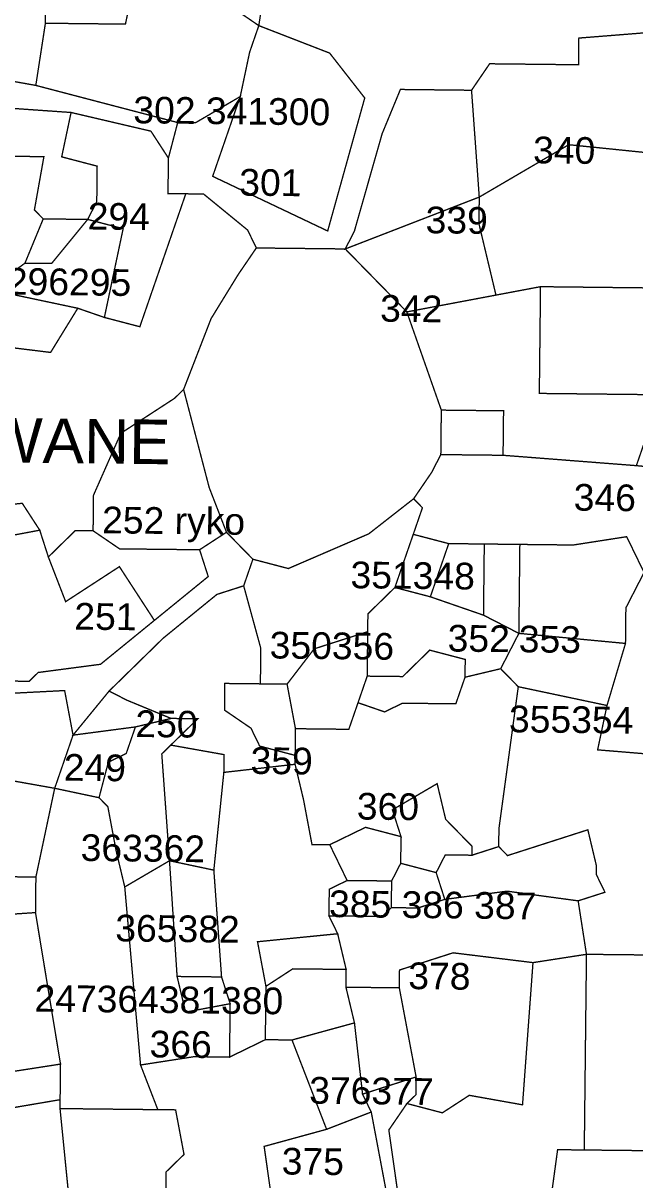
# Model space of a CAD drawing. Header units: metres. Extents: x 267733 to 276043, y 2074500 to 2088484.
# Drawn here: x 275353 to 275628, y 2078235 to 2078756 of the extents above; entities that cross this region are included whole.
import ezdxf

# ---------------------------------------------------------------- set-up
doc = ezdxf.new("R2010")
doc.units = ezdxf.units.M
for name, color, linetype in [('SURVEY NO.', 7, 'Continuous'), ('SURVEY PLOT BOUNDARY', 35, 'Continuous'), ('VILLAGE NAME', 3, 'Continuous')]:
    doc.layers.add(name, color=color, linetype=linetype)
doc.styles.add('PDF Arial', font='arial.ttf')

# ---------------------------------------------------------------- blocks, each defined once
blk = doc.blocks.new('TYJ')
at = {"layer": 'SURVEY PLOT BOUNDARY', "lineweight": 0, "const_width": 0.6}
for points in [[(275334.94, 2078732.07), (275358.9, 2078727.8), (275390.81, 2078719.44), (275422.72, 2078711.09), (275418.54, 2078695.13), (275410.67, 2078707.22), (275374.76, 2078715.62), (275306.81, 2078720.37)], [(275319.92, 2078460.16), (275355.92, 2078459.76), (275359.96, 2078463.72), (275388.01, 2078467.41), (275412.23, 2078487.15), (275436.45, 2078506.88), (275432.58, 2078518.93), (275444.67, 2078526.8), (275456.54, 2078514.66), (275452.4, 2078502.7), (275440.36, 2078498.84), (275416.14, 2078479.1), (275391.87, 2078455.36), (275375.65, 2078435.54), (275371.87, 2078455.59), (275307.83, 2078452.3)], [(275647.2, 2078752.6), (275603.15, 2078749.09), (275603.02, 2078737.09), (275563.02, 2078737.53), (275554.89, 2078725.62), (275522.89, 2078725.98), (275514.67, 2078706.06), (275502.18, 2078662.19), (275498.09, 2078654.23), (275494.09, 2078654.28), (275458.09, 2078654.68), (275454.18, 2078662.72), (275434.36, 2078678.95), (275426.36, 2078679.04), (275418.36, 2078679.13), (275418.54, 2078695.13), (275422.72, 2078711.09), (275430.72, 2078711), (275450.85, 2078722.78), (275438.45, 2078686.9), (275490.18, 2078662.32), (275506.85, 2078722.15), (275491.07, 2078742.33), (275459.2, 2078754.69), (275463.51, 2078782.65)], [(275293.65, 2078616.5), (275365.56, 2078607.69), (275377.78, 2078627.56), (275389.74, 2078623.43), (275405.69, 2078619.25), (275426.36, 2078679.04), (275434.36, 2078678.95), (275454.18, 2078662.72), (275458.09, 2078654.68), (275449.96, 2078642.77), (275437.74, 2078622.9), (275425.38, 2078591.03), (275421.34, 2078587.07), (275397.16, 2078571.33), (275384.85, 2078543.46), (275384.67, 2078527.46), (275376.67, 2078527.55), (275364.54, 2078515.68), (275360.67, 2078527.73), (275352.81, 2078539.82)]]:
    blk.add_lwpolyline(points, dxfattribs=at)
for points in [[(275459.6, 2078790.7), (275463.51, 2078782.65), (275459.2, 2078754.69), (275447.29, 2078762.83), (275403.43, 2078775.32), (275399.21, 2078755.36), (275363.21, 2078755.76), (275363.34, 2078767.76), (275363.56, 2078787.76), (275395.69, 2078799.41), (275415.74, 2078803.19), (275427.74, 2078803.05)], [(275363.21, 2078755.76), (275358.9, 2078727.8), (275334.94, 2078732.07), (275314.99, 2078736.29), (275315.47, 2078780.29), (275347.52, 2078783.94), (275363.56, 2078787.76), (275363.34, 2078767.76)], [(275447.29, 2078762.83), (275459.2, 2078754.69), (275455.07, 2078742.73), (275450.85, 2078722.78), (275430.72, 2078711), (275422.72, 2078711.09), (275390.81, 2078719.44), (275358.9, 2078727.8), (275363.21, 2078755.76), (275399.21, 2078755.36), (275403.43, 2078775.32)], [(275450.85, 2078722.78), (275455.07, 2078742.73), (275459.2, 2078754.69), (275491.07, 2078742.33), (275506.85, 2078722.15), (275490.18, 2078662.32), (275438.45, 2078686.9)], [(275646.58, 2078696.6), (275642.58, 2078696.64), (275598.62, 2078701.13), (275558.36, 2078677.57), (275554.89, 2078725.62), (275563.02, 2078737.53), (275603.02, 2078737.09), (275603.15, 2078749.09), (275647.2, 2078752.6), (275655.06, 2078740.51), (275654.62, 2078700.51)], [(275558.36, 2078677.57), (275498.09, 2078654.23), (275502.18, 2078662.19), (275514.67, 2078706.06), (275522.89, 2078725.98), (275554.89, 2078725.62)], [(275374.76, 2078715.62), (275370.54, 2078695.66), (275386.5, 2078691.48), (275386.32, 2078675.48), (275382.23, 2078667.52), (275362.23, 2078667.75), (275358.27, 2078671.79), (275362.54, 2078695.75), (275334.54, 2078696.06), (275326.5, 2078692.15), (275310.59, 2078700.33), (275294.68, 2078708.51), (275306.81, 2078720.37)], [(275418.54, 2078695.13), (275418.36, 2078679.13), (275426.36, 2078679.04), (275405.69, 2078619.25), (275389.74, 2078623.43), (275398.18, 2078663.35), (275382.23, 2078667.52), (275386.32, 2078675.48), (275386.5, 2078691.48), (275370.54, 2078695.66), (275374.76, 2078715.62), (275410.67, 2078707.22)], [(275646.58, 2078696.6), (275641.91, 2078636.63), (275609.91, 2078636.99), (275585.91, 2078637.26), (275565.87, 2078633.48), (275558.22, 2078665.57), (275558.36, 2078677.57), (275598.62, 2078701.13), (275642.58, 2078696.64)], [(275362.23, 2078667.75), (275354.01, 2078647.83), (275337.87, 2078636.01), (275309.92, 2078640.32), (275314.05, 2078652.28), (275326.32, 2078676.15), (275326.5, 2078692.15), (275334.54, 2078696.06), (275362.54, 2078695.75), (275358.27, 2078671.79)], [(275565.87, 2078633.48), (275525.78, 2078625.92), (275498.09, 2078654.23), (275558.36, 2078677.57), (275558.22, 2078665.57)], [(275389.74, 2078623.43), (275377.78, 2078627.56), (275337.87, 2078636.01), (275354.01, 2078647.83), (275366.01, 2078647.7), (275382.23, 2078667.52), (275398.18, 2078663.35)], [(275382.23, 2078667.52), (275366.01, 2078647.7), (275354.01, 2078647.83), (275362.23, 2078667.75)], [(275458.09, 2078654.68), (275494.09, 2078654.28), (275498.09, 2078654.23), (275525.78, 2078625.92), (275541.29, 2078581.74), (275541.07, 2078561.73), (275536.98, 2078553.78), (275528.85, 2078541.87), (275508.67, 2078526.09), (275472.49, 2078510.48), (275456.54, 2078514.66), (275444.67, 2078526.8), (275436.89, 2078546.89), (275425.38, 2078591.03), (275437.74, 2078622.9), (275449.96, 2078642.77)], [(275681.29, 2078580.18), (275673.29, 2078580.27), (275673.33, 2078584.27), (275657.38, 2078588.45), (275633.38, 2078588.72), (275585.38, 2078589.25), (275585.91, 2078637.26), (275609.91, 2078636.99), (275641.91, 2078636.63), (275653.95, 2078640.5), (275670, 2078644.32), (275690, 2078644.1)], [(275337.87, 2078636.01), (275377.78, 2078627.56), (275365.56, 2078607.69), (275293.65, 2078616.5), (275293.83, 2078632.5), (275293.92, 2078640.5), (275309.92, 2078640.32)], [(275657.38, 2078588.45), (275653.2, 2078572.49), (275633.15, 2078568.71), (275629.02, 2078556.76), (275569.07, 2078561.42), (275569.29, 2078581.43), (275541.29, 2078581.74), (275525.78, 2078625.92), (275565.87, 2078633.48), (275585.91, 2078637.26), (275585.38, 2078589.25), (275633.38, 2078588.72)], [(275444.67, 2078526.8), (275432.58, 2078518.93), (275420.58, 2078519.06), (275396.58, 2078519.33), (275384.67, 2078527.46), (275384.85, 2078543.46), (275397.16, 2078571.33), (275421.34, 2078587.07), (275425.38, 2078591.03), (275436.89, 2078546.89)], [(275569.07, 2078561.42), (275541.07, 2078561.73), (275541.29, 2078581.74), (275569.29, 2078581.43)], [(275569.07, 2078561.42), (275629.02, 2078556.76), (275676.97, 2078552.22), (275680.89, 2078544.18), (275676.53, 2078512.22), (275632.49, 2078508.71), (275624.67, 2078524.8), (275600.62, 2078521.06), (275576.62, 2078521.33), (275560.62, 2078521.51), (275544.62, 2078521.69), (275528.67, 2078525.86), (275532.8, 2078537.82), (275528.85, 2078541.87), (275536.98, 2078553.78), (275541.07, 2078561.73)], [(275360.67, 2078527.73), (275320.59, 2078520.17), (275320.23, 2078488.17), (275264.23, 2078488.79), (275268.32, 2078496.75), (275272.46, 2078508.7), (275272.59, 2078520.71), (275268.63, 2078524.75), (275268.68, 2078528.75), (275276.68, 2078528.66), (275284.68, 2078528.57), (275300.77, 2078536.4), (275316.76, 2078536.22), (275352.81, 2078539.82)], [(275528.67, 2078525.86), (275520.4, 2078501.95), (275508.27, 2078490.08), (275508.18, 2078482.08), (275484.09, 2078474.35), (275471.92, 2078458.48), (275459.92, 2078458.61), (275460.09, 2078474.61), (275452.4, 2078502.7), (275456.54, 2078514.66), (275472.49, 2078510.48), (275508.67, 2078526.09), (275528.85, 2078541.87), (275532.8, 2078537.82)], [(275364.54, 2078515.68), (275372.32, 2078495.59), (275396.5, 2078511.33), (275412.23, 2078487.15), (275388.01, 2078467.41), (275359.96, 2078463.72), (275355.92, 2078459.76), (275319.92, 2078460.16), (275320.05, 2078472.17), (275320.23, 2078488.17), (275320.59, 2078520.17), (275360.67, 2078527.73)], [(275432.58, 2078518.93), (275436.45, 2078506.88), (275412.23, 2078487.15), (275396.5, 2078511.33), (275372.32, 2078495.59), (275364.54, 2078515.68), (275376.67, 2078527.55), (275384.67, 2078527.46), (275396.58, 2078519.33), (275420.58, 2078519.06)], [(275544.62, 2078521.69), (275536.36, 2078497.77), (275520.4, 2078501.95), (275528.67, 2078525.86)], [(275632.49, 2078508.71), (275624.31, 2078492.79), (275624.13, 2078476.79), (275576.18, 2078481.32), (275576.62, 2078521.33), (275600.62, 2078521.06), (275624.67, 2078524.8)], [(275560.62, 2078521.51), (275560.27, 2078489.5), (275536.36, 2078497.77), (275544.62, 2078521.69)], [(275576.62, 2078521.33), (275576.18, 2078481.32), (275560.27, 2078489.5), (275560.62, 2078521.51)], [(275668.04, 2078468.3), (275667.55, 2078424.3), (275611.6, 2078428.92), (275615.82, 2078448.88), (275624.13, 2078476.79), (275624.31, 2078492.79), (275632.49, 2078508.71), (275676.53, 2078512.22)], [(275460.09, 2078474.61), (275459.92, 2078458.61), (275443.92, 2078458.79), (275443.78, 2078446.79), (275455.69, 2078438.65), (275459.6, 2078430.61), (275475.56, 2078426.43), (275475.52, 2078422.43), (275443.47, 2078418.78), (275443.56, 2078426.78), (275419.61, 2078431.05), (275431.74, 2078442.92), (275419.74, 2078443.05), (275399.83, 2078451.28), (275391.87, 2078455.36), (275416.14, 2078479.1), (275440.36, 2078498.84), (275452.4, 2078502.7)], [(275536.36, 2078497.77), (275560.27, 2078489.5), (275576.18, 2078481.32), (275572.09, 2078473.37), (275568, 2078465.41), (275551.96, 2078461.59), (275552.05, 2078469.59), (275536.09, 2078473.77), (275523.96, 2078461.9), (275507.96, 2078462.08), (275508.18, 2078482.08), (275508.27, 2078490.08), (275520.4, 2078501.95)], [(275507.96, 2078462.08), (275503.83, 2078450.12), (275499.69, 2078438.16), (275475.69, 2078438.43), (275471.92, 2078458.48), (275484.09, 2078474.35), (275508.18, 2078482.08)], [(275624.13, 2078476.79), (275615.82, 2078448.88), (275575.91, 2078457.32), (275568, 2078465.41), (275572.09, 2078473.37), (275576.18, 2078481.32)], [(275551.96, 2078461.59), (275547.82, 2078449.63), (275523.82, 2078449.9), (275515.78, 2078445.99), (275503.83, 2078450.12), (275507.96, 2078462.08), (275523.96, 2078461.9), (275536.09, 2078473.77), (275552.05, 2078469.59)], [(275575.91, 2078457.32), (275567.2, 2078393.4), (275567.11, 2078385.4), (275555.07, 2078381.53), (275555.11, 2078385.53), (275543.25, 2078397.67), (275539.42, 2078413.72), (275519.29, 2078401.94), (275523.16, 2078389.89), (275507.2, 2078394.07), (275491.12, 2078386.25), (275483.12, 2078386.33), (275479.34, 2078406.38), (275475.52, 2078422.43), (275475.56, 2078426.43), (275475.69, 2078438.43), (275499.69, 2078438.16), (275503.83, 2078450.12), (275515.78, 2078445.99), (275523.82, 2078449.9), (275547.82, 2078449.63), (275551.96, 2078461.59), (275568, 2078465.41)], [(275459.92, 2078458.61), (275471.92, 2078458.48), (275475.69, 2078438.43), (275475.56, 2078426.43), (275459.6, 2078430.61), (275455.69, 2078438.65), (275443.78, 2078446.79), (275443.92, 2078458.79)], [(275615.82, 2078448.88), (275611.6, 2078428.92), (275667.55, 2078424.3), (275658.62, 2078340.37), (275638.58, 2078336.6), (275606.58, 2078336.95), (275602.84, 2078361), (275614.89, 2078364.87), (275610.98, 2078372.91), (275611.02, 2078376.91), (275607.2, 2078392.96), (275571.07, 2078381.36), (275567.11, 2078385.4), (275567.2, 2078393.4), (275575.91, 2078457.32)], [(275375.65, 2078435.54), (275367.39, 2078411.63), (275343.43, 2078415.89), (275311.48, 2078420.25), (275311.52, 2078424.25), (275307.83, 2078452.3), (275371.87, 2078455.59)], [(275403.7, 2078439.23), (275375.65, 2078435.54), (275391.87, 2078455.36), (275399.83, 2078451.28), (275419.74, 2078443.05)], [(275419.61, 2078431.05), (275415.56, 2078427.09), (275419.03, 2078379.04), (275398.9, 2078367.26), (275395.07, 2078383.31), (275391.3, 2078403.36), (275387.34, 2078407.4), (275391.52, 2078423.36), (275399.56, 2078427.27), (275403.7, 2078439.23), (275419.74, 2078443.05), (275431.74, 2078442.92)], [(275391.52, 2078423.36), (275387.34, 2078407.4), (275367.39, 2078411.63), (275375.65, 2078435.54), (275403.7, 2078439.23), (275399.56, 2078427.27)], [(275443.47, 2078418.78), (275438.98, 2078374.82), (275419.03, 2078379.04), (275415.56, 2078427.09), (275419.61, 2078431.05), (275443.56, 2078426.78)], [(275491.12, 2078386.25), (275498.94, 2078370.15), (275490.89, 2078366.24), (275490.76, 2078354.24), (275494.67, 2078346.2), (275458.63, 2078342.6), (275462.41, 2078322.55), (275462.14, 2078298.55), (275446.05, 2078290.72), (275446.32, 2078314.73), (275442.45, 2078326.77), (275438.98, 2078374.82), (275443.47, 2078418.78), (275475.52, 2078422.43), (275479.34, 2078406.38), (275483.12, 2078386.33)], [(275367.39, 2078411.63), (275358.94, 2078371.71), (275338.94, 2078371.93), (275343.43, 2078415.89)], [(275387.34, 2078407.4), (275391.3, 2078403.36), (275395.07, 2078383.31), (275398.9, 2078367.26), (275406.01, 2078287.17), (275413.78, 2078267.07), (275369.79, 2078267.56), (275369.83, 2078271.56), (275370.01, 2078287.57), (275358.76, 2078355.71), (275358.94, 2078371.71), (275367.39, 2078411.63)], [(275555.07, 2078381.53), (275543.07, 2078381.67), (275538.98, 2078373.71), (275523.03, 2078377.89), (275523.16, 2078389.89), (275519.29, 2078401.94), (275539.42, 2078413.72), (275543.25, 2078397.67), (275555.11, 2078385.53)], [(275338.94, 2078371.93), (275358.94, 2078371.71), (275358.76, 2078355.71), (275306.72, 2078352.28), (275306.85, 2078364.29), (275303.08, 2078384.33), (275299.34, 2078408.38), (275315.34, 2078408.2), (275318.94, 2078372.15)], [(275523.16, 2078389.89), (275523.03, 2078377.89), (275518.94, 2078369.93), (275498.94, 2078370.15), (275491.12, 2078386.25), (275507.2, 2078394.07)], [(275610.98, 2078372.91), (275614.89, 2078364.87), (275602.84, 2078361), (275570.89, 2078365.35), (275542.85, 2078361.66), (275538.98, 2078373.71), (275543.07, 2078381.67), (275555.07, 2078381.53), (275567.11, 2078385.4), (275571.07, 2078381.36), (275607.2, 2078392.96), (275611.02, 2078376.91)], [(275422.45, 2078326.99), (275426.27, 2078310.95), (275446.32, 2078314.73), (275446.05, 2078290.72), (275430.05, 2078290.9), (275406.01, 2078287.17), (275398.9, 2078367.26), (275419.03, 2078379.04)], [(275438.98, 2078374.82), (275442.45, 2078326.77), (275422.45, 2078326.99), (275419.03, 2078379.04)], [(275538.98, 2078373.71), (275542.85, 2078361.66), (275530.8, 2078357.8), (275518.8, 2078357.93), (275518.94, 2078369.93), (275523.03, 2078377.89)], [(275518.8, 2078357.93), (275514.76, 2078353.97), (275490.76, 2078354.24), (275490.89, 2078366.24), (275498.94, 2078370.15), (275518.94, 2078369.93)], [(275602.84, 2078361), (275606.58, 2078336.95), (275582.53, 2078333.22), (275546.58, 2078337.62), (275522.49, 2078329.88), (275522.4, 2078321.88), (275498.4, 2078322.15), (275498.49, 2078330.15), (275494.67, 2078346.2), (275490.76, 2078354.24), (275514.76, 2078353.97), (275518.8, 2078357.93), (275530.8, 2078357.8), (275542.85, 2078361.66), (275570.89, 2078365.35)], [(275370.01, 2078287.57), (275321.92, 2078280.1), (275318.05, 2078292.14), (275246.19, 2078304.94), (275262.28, 2078312.77), (275262.5, 2078332.77), (275230.55, 2078337.13), (275234.41, 2078325.08), (275222.37, 2078321.21), (275174.41, 2078325.75), (275174.46, 2078329.75), (275174.59, 2078341.75), (275178.68, 2078349.71), (275234.59, 2078341.08), (275234.68, 2078349.08), (275310.72, 2078352.24), (275306.72, 2078352.28), (275358.76, 2078355.71)], [(275498.49, 2078330.15), (275474.49, 2078330.42), (275462.41, 2078322.55), (275458.63, 2078342.6), (275494.67, 2078346.2)], [(275605.6, 2078248.94), (275593.6, 2078249.07), (275580.54, 2078153.19), (275540.58, 2078157.64), (275540.85, 2078181.64), (275540.94, 2078189.64), (275520.85, 2078181.86), (275520.94, 2078189.87), (275524.98, 2078193.82), (275537.03, 2078197.69), (275533.03, 2078197.73), (275525.11, 2078205.82), (275517.69, 2078257.92), (275525.83, 2078269.83), (275541.78, 2078265.65), (275553.87, 2078273.52), (275577.82, 2078269.25), (275582.53, 2078333.22), (275606.58, 2078336.95), (275606.22, 2078304.95)], [(275582.53, 2078333.22), (275577.82, 2078269.25), (275553.87, 2078273.52), (275541.78, 2078265.65), (275525.83, 2078269.83), (275529.87, 2078273.79), (275529.96, 2078281.79), (275522.4, 2078321.88), (275522.49, 2078329.88), (275546.58, 2078337.62)], [(275682.58, 2078336.11), (275710.57, 2078335.8), (275702.31, 2078311.88), (275701.91, 2078275.88), (275697.55, 2078243.92), (275649.6, 2078248.45), (275605.6, 2078248.94), (275606.22, 2078304.95), (275606.58, 2078336.95), (275638.58, 2078336.6), (275658.62, 2078340.37)], [(275446.32, 2078314.73), (275426.27, 2078310.95), (275422.45, 2078326.99), (275442.45, 2078326.77)], [(275498.4, 2078322.15), (275502.23, 2078306.1), (275474.14, 2078298.41), (275462.14, 2078298.55), (275462.41, 2078322.55), (275474.49, 2078330.42), (275498.49, 2078330.15)], [(275529.96, 2078281.79), (275505.87, 2078274.05), (275502.23, 2078306.1), (275498.4, 2078322.15), (275522.4, 2078321.88)], [(275246.19, 2078304.94), (275318.05, 2078292.14), (275321.92, 2078280.1), (275370.01, 2078287.57), (275369.83, 2078271.56), (275325.74, 2078264.05), (275325.61, 2078252.05), (275289.7, 2078260.45), (275289.79, 2078268.45), (275237.88, 2078277.03)], [(275505.87, 2078274.05), (275509.78, 2078266.01), (275489.69, 2078258.23), (275474.14, 2078298.41), (275502.23, 2078306.1)], [(275489.69, 2078258.23), (275461.61, 2078250.54), (275469.03, 2078198.44), (275424.9, 2078186.93), (275416.9, 2078187.02), (275417.21, 2078215.02), (275417.34, 2078227.02), (275417.47, 2078239.03), (275425.56, 2078246.94), (275421.78, 2078266.99), (275413.78, 2078267.07), (275406.01, 2078287.17), (275430.05, 2078290.9), (275446.05, 2078290.72), (275462.14, 2078298.55), (275474.14, 2078298.41)], [(275237.88, 2078277.03), (275289.79, 2078268.45), (275289.7, 2078260.45), (275325.61, 2078252.05), (275325.74, 2078264.05), (275369.83, 2078271.56), (275369.79, 2078267.56), (275373.39, 2078231.51), (275373.25, 2078219.51), (275325.3, 2078224.05), (275289.43, 2078236.45), (275249.52, 2078244.89), (275237.7, 2078261.03), (275225.84, 2078273.16), (275229.92, 2078281.12)], [(275525.83, 2078269.83), (275517.69, 2078257.92), (275525.11, 2078205.82), (275533.03, 2078197.73), (275537.03, 2078197.69), (275524.98, 2078193.82), (275521.03, 2078197.87), (275509.07, 2078202), (275505.07, 2078202.04), (275493.07, 2078202.18), (275497.34, 2078226.14), (275517.34, 2078225.91), (275509.78, 2078266.01), (275505.87, 2078274.05), (275529.96, 2078281.79), (275529.87, 2078273.79)], [(275417.21, 2078215.02), (275377.16, 2078211.47), (275373.25, 2078219.51), (275373.39, 2078231.51), (275369.79, 2078267.56), (275413.78, 2078267.07), (275421.78, 2078266.99), (275425.56, 2078246.94), (275417.47, 2078239.03), (275417.34, 2078227.02)], [(275493.07, 2078202.18), (275480.98, 2078194.31), (275480.85, 2078182.31), (275496.85, 2078182.13), (275504.76, 2078174.04), (275512.72, 2078169.95), (275512.58, 2078157.95), (275500.49, 2078150.08), (275504.36, 2078138.04), (275504.23, 2078126.04), (275484.09, 2078114.26), (275464.23, 2078126.48), (275448.18, 2078122.66), (275424.18, 2078122.92), (275424.9, 2078186.93), (275469.03, 2078198.44), (275461.61, 2078250.54), (275489.69, 2078258.23), (275509.78, 2078266.01), (275517.34, 2078225.91), (275497.34, 2078226.14)], [(275605.6, 2078248.94), (275649.6, 2078248.45), (275636.62, 2078160.57), (275636.49, 2078148.57), (275580.54, 2078153.19), (275593.6, 2078249.07)]]:
    blk.add_lwpolyline(points, close=True, dxfattribs=at)
at = {"layer": 'SURVEY NO.', "attachment_point": 7, "rotation": 359.3637, "style": 'PDF Arial'}
for s, insert, char_height in [('302 341300', (275402.71, 2078710.62), 12.001), ('340', (275582.53, 2078692.62), 12.001), ('301', (275450.35, 2078678.08), 12.001), ('294', (275382.18, 2078662.84), 12.001), ('339', (275534.17, 2078661.15), 12.001), ('297296295', (275317.85, 2078633.84), 12.001), ('342', (275513.73, 2078621.37), 12.001), ('346', (275600.79, 2078536.38), 12.001), ('252 ryko', (275388.62, 2078522.73), 12.001), ('351348', (275500.4, 2078501.48), 12.001), ('251', (275376.18, 2078482.86), 12.001), ('350356', (275464.04, 2078469.88), 12.001), ('352', (275544.08, 2078472.99), 12.001), ('353', (275576.08, 2078472.64), 12.001), ('250', (275403.64, 2078434.54), 12.001), ('355354', (275571.68, 2078436.68), 12.001), ('359', (275455.46, 2078417.96), 12.001), ('249', (275371.42, 2078414.9), 12.001), ('360', (275503.24, 2078397.43), 12.001), ('363362', (275379.02, 2078378.8), 12.001), ('385 386 387', (275490.75, 2078353.55), 12.0012), ('365382', (275394.62, 2078342.62), 12.001), ('378', (275526.4, 2078321.15), 12.001), ('247364381380', (275358.27, 2078311.02), 12.0012), ('366', (275410.04, 2078290.44), 12.001), ('376377', (275481.82, 2078269.63), 12.001), ('375', (275469.46, 2078237.76), 12.001)]:
    blk.add_mtext(s, dxfattribs=dict(at, insert=insert, char_height=char_height))
at = {"layer": 'VILLAGE NAME', "insert": (275260.73, 2078558.84), "char_height": 20.047, "width": 265.366, "attachment_point": 7, "rotation": 359.3637, "style": 'PDF Arial'}
blk.add_mtext('SASAWANE ', dxfattribs=at)

msp = doc.modelspace()

# ---------------------------------------------------------------- block references
msp.add_blockref('TYJ', (0, 0))

doc.saveas('drawing.dxf')
